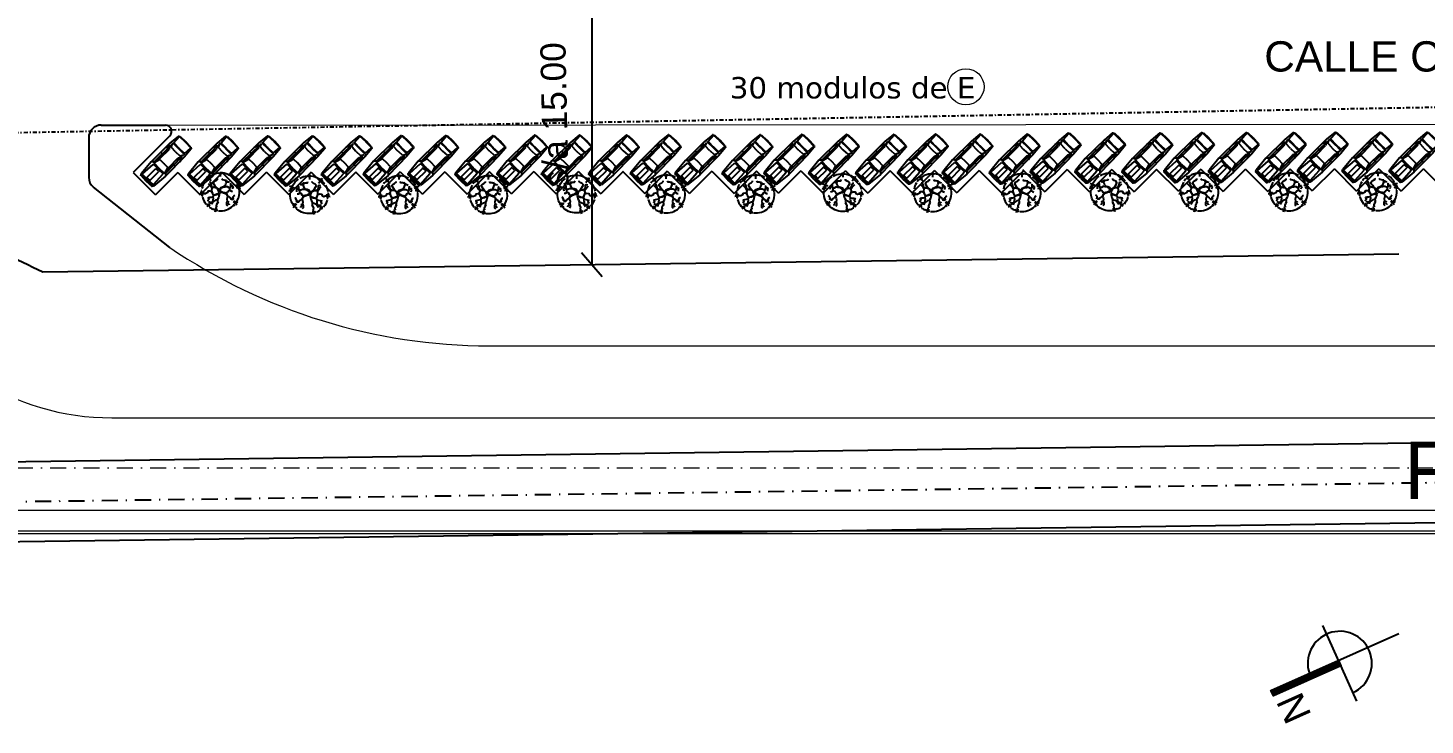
# Model space of a CAD drawing. Header units: millimetres. Extents: x -129 to 3172, y -143 to 919.
# Drawn here: x 1818.8 to 1929.4, y 497.7 to 553 of the extents above; entities that cross this region are included whole.
import ezdxf
from ezdxf.enums import TextEntityAlignment as Align

# ---------------------------------------------------------------- set-up
doc = ezdxf.new("R2010")
doc.units = ezdxf.units.MM
doc.header["$LTSCALE"] = 0.1
doc.linetypes.add('DASHDOT', pattern=[25.4, 12.7, -6.35, 0, -6.35])
for name, color, linetype in [('00 LOTES', 2, 'Continuous'), ('A-Mobiliario', 7, 'Continuous'), ('A-ROTULO', 251, 'Continuous'), ('AP_EX_IMP', 41, 'Continuous'), ('bloqueado', 7, 'Continuous'), ('INTERMEDIA', 7, 'Continuous'), ('LINEA_TENSION', 200, 'Continuous'), ('PAVIMENTO', 3, 'Continuous')]:
    doc.layers.add(name, color=color, linetype=linetype)
doc.layers.add('RUTA - EJES -', color=4, linetype='DASHDOT', lineweight=30)
doc.styles.add('ARIAL', font='arial.ttf')
doc.styles.get("Standard").update_dxf_attribs({"font": 'arial.ttf'})

# ---------------------------------------------------------------- blocks, each defined once
blk = doc.blocks.new('AUPLS501')
for p, q in [((-2.42, 0.03), (-2.4, 0.62)), ((-2.42, 0.01), (-2.4, -0.57)), ((-2.33, 0.65), (-2.37, 0.65)), ((-2.34, 0.03), (-2.33, 0.66)), ((-2.34, 0.01), (-2.33, -0.62)), ((-1.06, 0.83), (-2.28, 0.71)), ((-2.22, 0.6), (-2.25, 0.03)), ((-2.24, -0.55), (-2.25, 0.03)), ((-2.19, 0.63), (-1.1, 0.56)), ((-2.17, 0.16), (-2.17, -0.11)), ((-2.14, 0.19), (-1.2, 0.19)), ((-1.17, 0.16), (-1.17, -0.11)), ((-1.07, -0.48), (-1.07, 0.53)), ((1.04, 0.81), (-1.06, 0.83)), ((-0.9, 0.67), (-1.05, 0.83)), ((-0.96, 0.59), (-0.99, 0.04)), ((-0.96, -0.54), (-0.99, 0.01)), ((-0.92, 0.62), (-0.46, 0.49)), ((0.88, 0.65), (-0.9, 0.67)), ((-0.9, 0.65), (-0.36, 0.52)), ((-0.44, 0.46), (-0.43, 0.02)), ((-0.44, -0.42), (-0.43, 0.02)), ((-0.36, 0.52), (0.64, 0.52)), ((0.03, 0.52), (0.03, 0.82)), ((0.84, 0.76), (0.52, 0.82)), ((0.68, 0.53), (0.88, 0.63)), ((0.86, 0.03), (0.88, 0.5)), ((0.86, 0.01), (0.88, -0.45)), ((0.91, 0.62), (0.87, 0.6)), ((0.95, 0.6), (0.87, 0.6)), ((0.88, 0.65), (0.88, 0.71)), ((0.9, 0.52), (1.16, 0.64)), ((0.93, 0.62), (1.03, 0.62)), ((1.03, 0.62), (0.99, 0.6)), ((1.91, 0.73), (1.04, 0.81)), ((1.21, 0.61), (1.22, 0.03)), ((1.21, -0.56), (1.22, 0.02)), ((1.28, 0.58), (1.26, 0.03)), ((1.28, -0.54), (1.26, 0.01)), ((1.31, 0.61), (1.94, 0.66)), ((1.94, 0.7), (1.96, 0.03)), ((1.94, -0.66), (1.96, 0.01)), ((1.99, 0.62), (2.01, 0.03)), ((1.99, -0.57), (2.01, 0.01)), ((-2.33, -0.6), (-2.37, -0.6)), ((-1.06, -0.78), (-2.28, -0.66)), ((-2.21, -0.58), (-1.1, -0.51)), ((-2.14, -0.14), (-1.2, -0.14)), ((1.04, -0.77), (-1.06, -0.78)), ((-0.9, -0.62), (-1.05, -0.78)), ((-0.92, -0.57), (-0.46, -0.45)), ((-0.9, -0.6), (-0.36, -0.48)), ((0.88, -0.6), (-0.9, -0.62)), ((-0.36, -0.48), (0.64, -0.48)), ((0.03, -0.48), (0.03, -0.77)), ((0.84, -0.71), (0.52, -0.77)), ((0.68, -0.49), (0.88, -0.58)), ((0.91, -0.57), (0.87, -0.55)), ((0.95, -0.55), (0.87, -0.55)), ((0.88, -0.6), (0.88, -0.66)), ((0.9, -0.48), (1.16, -0.59)), ((0.93, -0.58), (1.03, -0.58)), ((1.03, -0.58), (0.99, -0.56)), ((1.91, -0.69), (1.04, -0.77)), ((1.28, -0.57), (1.94, -0.61))]:
    blk.add_line(p, q)
for centre, radius, start, end in [((-2.12, 0.02), 0.3, 178.1825, 181.8175), ((-2.37, 0.62), 0.03, 90, 180), ((-2.04, 0.02), 0.3, 178.2216, 181.7784), ((-2.28, 0.66), 0.05, 95.4727, 180), ((-2.19, 0.6), 0.03, 90, 180), ((-2.14, 0.16), 0.03, 90, 180), ((-1.2, 0.16), 0.03, 0, 90), ((-1.1, 0.53), 0.03, 0, 86.3747), ((-1.06, 0.8), 0.03, 89.6203, 95.4727), ((-0.69, 0.02), 0.3, 177.2761, 182.7239), ((-0.93, 0.59), 0.03, 78.6827, 180), ((-0.9, 0.66), 0.01, 90, 258.9881), ((-0.47, 0.46), 0.03, 0, 78.6827), ((-0.73, 0.02), 0.3, 359.5958, 0.4042), ((-0.36, 0.53), 0.01, 256.9832, 270), ((-0.36, 0.55), 0.03, 258.9881, 270), ((0.64, 0.62), 0.1, 270, 295.0315), ((0.83, 0.71), 0.05, 0, 79.9012), ((1.16, 0.02), 0.3, 177.6755, 182.3245), ((0.88, 0.64), 0.01, 295.0315, 90), ((0.91, 0.5), 0.03, 112.8473, 180), ((0.93, 0.59), 0.03, 90, 117.7651), ((0.95, 0.8), 0.204, 269.9335, 280.5642), ((1.04, 0.78), 0.03, 84.7226, 89.6203), ((1.18, 0.61), 0.03, 0, 112.8473), ((0.92, 0.02), 0.3, 359.1475, 0.8525), ((1.56, 0.02), 0.3, 178.3902, 181.6098), ((1.31, 0.58), 0.03, 93.6171, 180), ((1.91, 0.7), 0.03, 0, 84.7226), ((1.94, 0.6), 0.0501, 23.6099, 92.4957), ((1.66, 0.02), 0.3, 358.2407, 1.7593), ((1.71, 0.02), 0.3, 358.2407, 1.7593), ((-2.37, -0.57), 0.03, 180, 270), ((-2.28, -0.62), 0.05, 180, 264.5273), ((-2.21, -0.55), 0.03, 180, 270), ((-2.14, -0.11), 0.03, 180, 270), ((-1.2, -0.11), 0.03, 270, 0), ((-1.1, -0.48), 0.03, 273.6253, 0), ((-1.06, -0.75), 0.03, 264.5273, 270.3797), ((-0.93, -0.54), 0.03, 180, 281.3173), ((-0.9, -0.61), 0.01, 101.0119, 270), ((-0.47, -0.42), 0.03, 281.3173, 0), ((-0.36, -0.51), 0.03, 90, 101.0119), ((-0.36, -0.49), 0.01, 90, 103.0168), ((0.64, -0.58), 0.1, 64.9685, 90), ((0.83, -0.66), 0.05, 280.0988, 0), ((0.91, -0.45), 0.03, 180, 247.1527), ((0.88, -0.59), 0.01, 270, 64.9685), ((0.93, -0.55), 0.03, 242.2349, 270), ((0.95, -0.76), 0.204, 79.4358, 90.0665), ((1.04, -0.74), 0.03, 270.3797, 275.2774), ((1.18, -0.56), 0.03, 247.1527, 0), ((1.28, -0.54), 0.03, 180, 266.3829), ((1.91, -0.66), 0.03, 275.2774, 0), ((1.94, -0.55), 0.0501, 267.5043, 336.3901)]:
    blk.add_arc(centre, radius, start, end)
blk = doc.blocks.new('Arpln016')
at = {"color": 0}
for p, q in [((0.112, 0.626), (0.111, 0.573)), ((0.146, 0.629), (0.128, 0.528)), ((0.18, 0.641), (0.137, 0.472)), ((0.225, 0.594), (0.192, 0.533)), ((0.442, 0.473), (0.324, 0.353)), ((0.378, 0.489), (0.346, 0.465)), ((0.398, 0.47), (0.35, 0.419)), ((-0.521, 0.277), (-0.562, 0.304)), ((-0.491, 0.282), (-0.561, 0.345)), ((-0.412, 0.303), (-0.533, 0.418)), ((-0.423, 0.28), (-0.533, 0.356)), ((-0.423, 0.384), (-0.464, 0.443)), ((-0.412, 0.414), (-0.441, 0.45)), ((0.453, 0.437), (0.389, 0.381)), ((0.451, 0.408), (0.427, 0.386)), ((0.686, 0.056), (0.488, 0.037)), ((0.672, 0.036), (0.525, 0.022)), ((0.665, -0.008), (0.554, 0.006)), ((0.64, 0.091), (0.571, 0.084)), ((0.617, 0.124), (0.589, 0.118)), ((-0.579, -0.116), (-0.67, -0.139)), ((-0.554, -0.187), (-0.65, -0.183)), ((-0.491, -0.227), (-0.641, -0.288)), ((-0.59, -0.096), (-0.624, -0.1)), ((-0.528, -0.146), (-0.621, -0.166)), ((-0.532, -0.206), (-0.612, -0.239)), ((-0.532, -0.278), (-0.578, -0.292)), ((0.436, -0.544), (0.31, -0.385)), ((0.435, -0.488), (0.392, -0.435)), ((0.457, -0.459), (0.431, -0.433)), ((0.647, -0.04), (0.601, -0.034)), ((0.625, -0.069), (0.612, -0.067)), ((-0.033, -0.639), (-0.034, -0.608)), ((-0.022, -0.666), (-0.02, -0.594)), ((0.006, -0.676), (0.008, -0.515)), ((0.024, -0.645), (0.024, -0.61)), ((0.051, -0.646), (0.047, -0.597)), ((0.366, -0.54), (0.342, -0.493)), ((0.391, -0.539), (0.35, -0.464))]:
    blk.add_line(p, q, dxfattribs=at)
for points in [[(0.083, 0.319), (0.116, 0.372), (0.139, 0.426), (0.128, 0.476), (0.128, 0.491)], [(-0.396, 0.212), (-0.419, 0.156), (-0.45, 0.105), (-0.471, 0.097)], [(0.01, 0.008), (-0.042, 0.002), (-0.096, 0.023), (-0.16, 0.044), (-0.21, 0.088), (-0.26, 0.144), (-0.311, 0.18), (-0.353, 0.233), (-0.407, 0.206), (-0.442, 0.192)], [(-0.351, 0.23), (-0.4, 0.242), (-0.411, 0.251)], [(-0.177, 0.035), (-0.227, -0.001), (-0.26, -0.051), (-0.309, -0.066), (-0.361, -0.033), (-0.394, -0.028)], [(-0.243, 0.352), (-0.287, 0.405), (-0.287, 0.414)], [(-0.233, 0.124), (-0.216, 0.18), (-0.206, 0.23), (-0.216, 0.292), (-0.266, 0.319), (-0.268, 0.325)], [(-0.004, -0.017), (-0.027, -0.025), (-0.077, -0.001), (-0.129, 0.014), (-0.181, 0.041), (-0.222, 0.094), (-0.235, 0.126)], [(-0.216, 0.292), (-0.196, 0.352), (-0.196, 0.419), (-0.227, 0.452)], [(0.031, 0.038), (0.043, 0.088), (0.055, 0.139), (0.072, 0.189), (0.101, 0.242), (0.095, 0.292), (0.103, 0.342), (0.107, 0.352)], [(0.033, 0.038), (0.082, 0.07), (0.132, 0.088), (0.182, 0.097), (0.232, 0.115), (0.238, 0.126)], [(0.033, 0.041), (0.033, 0.044)], [(0.037, 0.023), (0.066, 0.044), (0.118, 0.065), (0.174, 0.088), (0.226, 0.105), (0.257, 0.156), (0.248, 0.206), (0.255, 0.257), (0.261, 0.307), (0.311, 0.334), (0.338, 0.363)], [(0.037, 0.023), (0.057, -0.028), (0.078, -0.081), (0.116, -0.131), (0.17, -0.149), (0.221, -0.151), (0.273, -0.164), (0.303, -0.22), (0.305, -0.273), (0.33, -0.326), (0.373, -0.318)], [(0.103, 0.248), (0.164, 0.265), (0.232, 0.301), (0.274, 0.355), (0.288, 0.405)], [(0.228, 0.1), (0.259, 0.046), (0.286, -0.015), (0.35, -0.039), (0.41, -0.033), (0.438, 0.023), (0.487, 0.044), (0.504, 0.046)], [(0.259, 0.159), (0.311, 0.171), (0.363, 0.174), (0.412, 0.185), (0.381, 0.236), (0.417, 0.286), (0.419, 0.289)], [(0.313, 0.337), (0.367, 0.328), (0.394, 0.316)], [(-0.4, -0.108), (-0.407, -0.158), (-0.426, -0.188)], [(-0.376, -0.208), (-0.423, -0.19)], [(0.025, -0.007), (0.023, -0.057), (0.029, -0.108), (-0.007, -0.158), (-0.067, -0.178), (-0.118, -0.19), (-0.168, -0.188), (-0.22, -0.185), (-0.276, -0.161), (-0.326, -0.167), (-0.374, -0.208), (-0.388, -0.252)], [(-0.307, -0.066), (-0.309, -0.119), (-0.326, -0.175), (-0.334, -0.226), (-0.337, -0.279), (-0.347, -0.297)], [(-0.106, -0.188), (-0.158, -0.232), (-0.177, -0.282), (-0.202, -0.338), (-0.259, -0.344), (-0.295, -0.329)], [(-0.243, -0.342), (-0.189, -0.35), (-0.21, -0.398)], [(-0.004, -0.018), (0.008, -0.069), (-0.004, -0.122), (-0.056, -0.151), (-0.106, -0.175), (-0.156, -0.178), (-0.206, -0.188), (-0.218, -0.185)], [(-0.2, -0.335), (-0.171, -0.385), (-0.12, -0.401), (-0.059, -0.403), (-0.038, -0.442)], [(-0.173, -0.388), (-0.17, -0.424)], [(0.029, -0.007), (0.044, -0.06), (0.08, -0.11), (0.132, -0.151), (0.185, -0.155), (0.236, -0.161), (0.255, -0.164)], [(0.135, -0.155), (0.174, -0.205), (0.209, -0.255), (0.238, -0.312), (0.196, -0.362), (0.147, -0.385), (0.097, -0.424), (0.099, -0.448)], [(0.28, -0.015), (0.29, -0.075), (0.274, -0.128), (0.313, -0.188), (0.354, -0.238), (0.396, -0.282)]]:
    blk.add_lwpolyline(points, dxfattribs=at)
for centre, radius, start, end in [((0, -0.011), 0.622, 83.5054, 132.0912), ((0, -0.011), 0.622, 55.3181, 66.4192), ((0, -0.011), 0.622, 152.402, 184.6709), ((0, -0.011), 0.622, 16.5005, 40.702), ((0, -0.011), 0.622, 208.935, 235.868), ((0.002, -0.044), 0.0755, 269.4366, 270.2669), ((0, -0.011), 0.622, 317.9939, 324.9207), ((-0.002, -0.012), 0.622, 329.2549, 349.861), ((-0.002, -0.012), 0.622, 240.5954, 264.9599), ((0, -0.011), 0.622, 275.1155, 302.961)]:
    blk.add_arc(centre, radius, start, end, dxfattribs=at)
blk = doc.blocks.new('*X124')
at = {"color": 0}
for p, q in [((26.067, -25.84), (26.167, -25.84)), ((26.067, -25.86), (26.167, -25.86)), ((26.067, -25.88), (26.167, -25.88)), ((26.067, -25.9), (26.167, -25.9)), ((26.067, -25.92), (26.167, -25.92)), ((26.067, -25.94), (26.167, -25.94)), ((26.067, -25.96), (26.167, -25.96)), ((26.067, -25.98), (26.167, -25.98)), ((26.067, -26), (26.167, -26)), ((26.067, -26.02), (26.167, -26.02)), ((26.067, -26.04), (26.167, -26.04)), ((26.067, -26.06), (26.167, -26.06)), ((26.067, -26.08), (26.167, -26.08)), ((26.067, -26.1), (26.167, -26.1)), ((26.067, -26.12), (26.167, -26.12)), ((26.067, -26.14), (26.167, -26.14)), ((26.067, -26.16), (26.167, -26.16)), ((26.067, -26.18), (26.167, -26.18)), ((26.067, -26.2), (26.167, -26.2)), ((26.067, -26.22), (26.167, -26.22)), ((26.067, -26.24), (26.167, -26.24)), ((26.067, -26.26), (26.167, -26.26)), ((26.067, -26.28), (26.167, -26.28)), ((26.067, -26.3), (26.167, -26.3)), ((26.067, -26.32), (26.167, -26.32)), ((26.067, -26.34), (26.167, -26.34)), ((26.067, -26.36), (26.167, -26.36)), ((26.067, -26.38), (26.167, -26.38)), ((26.067, -26.4), (26.167, -26.4)), ((26.067, -26.42), (26.167, -26.42)), ((26.067, -26.44), (26.167, -26.44)), ((26.067, -26.46), (26.167, -26.46)), ((26.067, -26.48), (26.167, -26.48)), ((26.067, -26.5), (26.167, -26.5)), ((26.067, -26.52), (26.167, -26.52)), ((26.067, -26.54), (26.167, -26.54)), ((26.067, -26.56), (26.167, -26.56)), ((26.067, -26.58), (26.167, -26.58)), ((26.067, -26.6), (26.167, -26.6)), ((26.067, -26.62), (26.167, -26.62)), ((26.067, -26.64), (26.167, -26.64)), ((26.067, -26.66), (26.167, -26.66)), ((26.067, -26.68), (26.167, -26.68)), ((26.067, -26.7), (26.167, -26.7)), ((26.067, -26.72), (26.167, -26.72)), ((26.067, -26.74), (26.167, -26.74)), ((26.067, -26.76), (26.167, -26.76)), ((26.067, -26.78), (26.167, -26.78)), ((26.067, -26.8), (26.167, -26.8)), ((26.067, -26.82), (26.167, -26.82)), ((26.067, -26.84), (26.167, -26.84)), ((26.067, -26.86), (26.167, -26.86)), ((26.067, -26.88), (26.167, -26.88)), ((26.067, -26.9), (26.167, -26.9)), ((26.067, -26.92), (26.167, -26.92)), ((26.067, -26.94), (26.167, -26.94)), ((26.067, -26.96), (26.167, -26.96)), ((26.067, -26.98), (26.167, -26.98)), ((26.067, -27), (26.167, -27)), ((26.067, -27.02), (26.167, -27.02)), ((26.067, -27.04), (26.167, -27.04)), ((26.067, -27.06), (26.167, -27.06)), ((26.067, -27.08), (26.167, -27.08))]:
    blk.add_line(p, q, dxfattribs=at)
blk = doc.blocks.new('NORTE')
at = {"layer": 'A-ROTULO', "color": 2, "ltscale": 0.2}
for p, q in [((-10.33, 16.93, 0), (-8.39, 6.01, 0)), ((-12.8, 10.54, 0), (-6.32, 11.69, 0))]:
    blk.add_line(p, q, dxfattribs=at)
at = {"layer": 'A-ROTULO', "ltscale": 0.2, "elevation": 0}
blk.add_lwpolyline([(-9.76, 11.08), (-10.78, 16.85), (-10.33, 16.93), (-9.31, 11.16)], close=True, dxfattribs=at)
at = {"layer": 'A-ROTULO', "color": 2, "ltscale": 0.2, "elevation": 0}
blk.add_lwpolyline([(-9.76, 11.08), (-10.78, 16.85), (-10.33, 16.93), (-9.31, 11.16)], close=True, dxfattribs=at)
at = {"layer": 'A-ROTULO', "color": 2, "ltscale": 0.2}
blk.add_arc((-9.56, 11.12, 0), 2.54, 190.0461, 94.1718, dxfattribs=at)
blk.add_arc((-9.56, 11.12, 0), 2.54, 190.0461, 94.1718, dxfattribs=at)
at = {"layer": 'A-ROTULO', "xscale": 4.624305356139935, "yscale": 4.624305356139935, "zscale": 4.624305356139935, "rotation": 10.04609493127384}
blk.add_blockref('*X124', (-150.31, 113.42, 0), dxfattribs=at)
at = {"layer": 'A-ROTULO', "insert": (-10.86, 14.64, 0), "char_height": 2.1704, "width": 2.9786, "attachment_point": 1, "rotation": 190.1287}
blk.add_mtext('{\\fArial|b0|i0|c0|p34;N}', dxfattribs=at)

msp = doc.modelspace()

# ---------------------------------------------------------------- linework, layer by layer
at = {"ltscale": 0.1}
for p, q in [((1824.563, 545.302, 0), (1829.635, 545.302, 0)), ((1824.563, 545.302, 0), (1829.635, 545.302, 0)), ((1823.563, 544.302), (1823.563, 541.155, 0)), ((1823.563, 544.302), (1823.563, 541.155, 0)), ((1827.076, 541.536, 0), (1828.844, 539.769, 0)), ((1827.076, 541.536, 0), (1828.844, 539.769, 0)), ((1830.611, 541.536, 0), (1828.844, 539.769, 0)), ((1830.611, 541.536, 0), (1828.844, 539.769, 0)), ((1830.611, 541.536, 0), (1832.379, 539.769, 0)), ((1830.611, 541.536, 0), (1832.379, 539.769, 0)), ((1834.147, 541.536, 0), (1832.379, 539.769, 0)), ((1834.147, 541.536, 0), (1832.379, 539.769, 0)), ((1834.119, 541.564, 0), (1835.887, 539.797, 0)), ((1834.119, 541.564, 0), (1835.887, 539.797, 0)), ((1837.654, 541.564, 0), (1835.887, 539.797, 0)), ((1837.654, 541.564, 0), (1835.887, 539.797, 0)), ((1837.654, 541.564, 0), (1839.421, 539.796, 0)), ((1837.654, 541.564, 0), (1839.421, 539.796, 0)), ((1841.189, 541.564, 0), (1839.421, 539.796, 0)), ((1841.189, 541.564, 0), (1839.421, 539.796, 0)), ((1841.189, 541.564, 0), (1842.957, 539.796, 0)), ((1841.189, 541.564, 0), (1842.957, 539.796, 0)), ((1844.725, 541.564, 0), (1842.957, 539.796, 0)), ((1844.725, 541.564, 0), (1842.957, 539.796, 0)), ((1844.697, 541.592, 0), (1846.465, 539.824, 0)), ((1844.697, 541.592, 0), (1846.465, 539.824, 0)), ((1848.232, 541.591, 0), (1846.465, 539.824, 0)), ((1848.232, 541.591, 0), (1846.465, 539.824, 0)), ((1848.232, 541.591, 0), (1849.999, 539.823, 0)), ((1848.232, 541.591, 0), (1849.999, 539.823, 0)), ((1851.767, 541.591, 0), (1849.999, 539.823, 0)), ((1851.767, 541.591, 0), (1849.999, 539.823, 0)), ((1851.767, 541.591, 0), (1853.535, 539.823, 0)), ((1851.767, 541.591, 0), (1853.535, 539.823, 0)), ((1855.303, 541.591, 0), (1853.535, 539.823, 0)), ((1855.303, 541.591, 0), (1853.535, 539.823, 0)), ((1855.275, 541.619, 0), (1857.043, 539.851, 0)), ((1855.275, 541.619, 0), (1857.043, 539.851, 0)), ((1858.81, 541.618, 0), (1857.043, 539.851, 0)), ((1858.81, 541.618, 0), (1857.043, 539.851, 0)), ((1858.81, 541.618, 0), (1860.577, 539.851, 0)), ((1858.81, 541.618, 0), (1860.577, 539.851, 0)), ((1862.345, 541.618, 0), (1860.577, 539.851, 0)), ((1862.345, 541.618, 0), (1860.577, 539.851, 0)), ((1862.345, 541.618, 0), (1864.113, 539.851, 0)), ((1862.345, 541.618, 0), (1864.113, 539.851, 0)), ((1865.881, 541.618, 0), (1864.113, 539.851, 0)), ((1865.881, 541.618, 0), (1864.113, 539.851, 0)), ((1865.853, 541.646, 0), (1867.62, 539.879, 0)), ((1865.853, 541.646, 0), (1867.62, 539.879, 0)), ((1869.388, 541.646, 0), (1867.62, 539.879, 0)), ((1869.388, 541.646, 0), (1867.62, 539.879, 0)), ((1869.388, 541.646, 0), (1871.155, 539.878, 0)), ((1869.388, 541.646, 0), (1871.155, 539.878, 0)), ((1872.923, 541.646, 0), (1871.155, 539.878, 0)), ((1872.923, 541.646, 0), (1871.155, 539.878, 0)), ((1872.923, 541.646, 0), (1874.691, 539.878, 0)), ((1872.923, 541.646, 0), (1874.691, 539.878, 0)), ((1876.459, 541.646, 0), (1874.691, 539.878, 0)), ((1876.459, 541.646, 0), (1874.691, 539.878, 0)), ((1876.431, 541.674, 0), (1878.198, 539.906, 0)), ((1876.431, 541.674, 0), (1878.198, 539.906, 0)), ((1879.966, 541.673, 0), (1878.198, 539.906, 0)), ((1879.966, 541.673, 0), (1878.198, 539.906, 0)), ((1879.966, 541.673, 0), (1881.733, 539.905, 0)), ((1879.966, 541.673, 0), (1881.733, 539.905, 0)), ((1883.501, 541.673, 0), (1881.733, 539.905, 0)), ((1883.501, 541.673, 0), (1881.733, 539.905, 0)), ((1883.501, 541.673, 0), (1885.269, 539.905, 0)), ((1883.501, 541.673, 0), (1885.269, 539.905, 0)), ((1887.037, 541.673, 0), (1885.269, 539.905, 0)), ((1887.037, 541.673, 0), (1885.269, 539.905, 0)), ((1887.009, 541.701, 0), (1888.776, 539.933, 0)), ((1887.009, 541.701, 0), (1888.776, 539.933, 0)), ((1890.543, 541.7, 0), (1888.776, 539.933, 0)), ((1890.543, 541.7, 0), (1888.776, 539.933, 0)), ((1890.543, 541.7, 0), (1892.311, 539.933, 0)), ((1890.543, 541.7, 0), (1892.311, 539.933, 0)), ((1894.079, 541.7, 0), (1892.311, 539.933, 0)), ((1894.079, 541.7, 0), (1892.311, 539.933, 0)), ((1894.079, 541.7, 0), (1895.847, 539.933, 0)), ((1894.079, 541.7, 0), (1895.847, 539.933, 0)), ((1897.615, 541.7, 0), (1895.847, 539.933, 0)), ((1897.615, 541.7, 0), (1895.847, 539.933, 0)), ((1897.526, 541.789, 0), (1899.294, 540.021, 0)), ((1897.526, 541.789, 0), (1899.294, 540.021, 0)), ((1901.061, 541.788, 0), (1899.294, 540.021, 0)), ((1901.061, 541.788, 0), (1899.294, 540.021, 0)), ((1901.061, 541.788, 0), (1902.829, 540.021, 0)), ((1901.061, 541.788, 0), (1902.829, 540.021, 0)), ((1904.596, 541.788, 0), (1902.829, 540.021, 0)), ((1904.596, 541.788, 0), (1902.829, 540.021, 0)), ((1904.596, 541.788, 0), (1906.364, 540.021, 0)), ((1904.596, 541.788, 0), (1906.364, 540.021, 0)), ((1908.132, 541.788, 0), (1906.364, 540.021, 0)), ((1908.132, 541.788, 0), (1906.364, 540.021, 0)), ((1908.104, 541.816, 0), (1909.872, 540.049, 0)), ((1908.104, 541.816, 0), (1909.872, 540.049, 0)), ((1911.639, 541.816, 0), (1909.872, 540.049, 0)), ((1911.639, 541.816, 0), (1909.872, 540.049, 0)), ((1911.639, 541.816, 0), (1913.407, 540.048, 0)), ((1911.639, 541.816, 0), (1913.407, 540.048, 0)), ((1915.174, 541.816, 0), (1913.407, 540.048, 0)), ((1915.174, 541.816, 0), (1913.407, 540.048, 0)), ((1915.174, 541.816, 0), (1916.942, 540.048, 0)), ((1915.174, 541.816, 0), (1916.942, 540.048, 0)), ((1918.71, 541.816, 0), (1916.942, 540.048, 0)), ((1918.71, 541.816, 0), (1916.942, 540.048, 0)), ((1918.682, 541.844, 0), (1920.45, 540.076, 0)), ((1918.682, 541.844, 0), (1920.45, 540.076, 0)), ((1922.217, 541.843, 0), (1920.45, 540.076, 0)), ((1922.217, 541.843, 0), (1920.45, 540.076, 0)), ((1922.217, 541.843, 0), (1923.984, 540.075, 0)), ((1922.217, 541.843, 0), (1923.984, 540.075, 0)), ((1925.752, 541.843, 0), (1923.984, 540.075, 0)), ((1925.752, 541.843, 0), (1923.984, 540.075, 0)), ((1925.752, 541.843, 0), (1927.52, 540.075, 0)), ((1925.752, 541.843, 0), (1927.52, 540.075, 0)), ((1929.288, 541.843, 0), (1927.52, 540.075, 0)), ((1929.288, 541.843, 0), (1927.52, 540.075, 0)), ((1929.288, 541.843, 0), (1931.056, 540.075, 0)), ((1929.288, 541.843, 0), (1931.056, 540.075, 0)), ((1829.986, 535.601, 0), (1823.943, 540.37, 0)), ((1829.986, 535.601, 0), (1823.943, 540.37, 0))]:
    msp.add_line(p, q, dxfattribs=at)
at = {"ltscale": 0.14}
msp.add_line((1829.988, 544.449, 0), (1827.076, 541.536, 0), dxfattribs=at)
msp.add_line((1829.988, 544.449, 0), (1827.076, 541.536, 0), dxfattribs=at)
at = {"color": 252, "lineweight": 0, "ltscale": 0.05}
msp.add_line((1829.635, 545.302, 0), (1936.772, 545.379, 0), dxfattribs=at)
msp.add_line((1829.635, 545.302, 0), (1936.772, 545.379, 0), dxfattribs=at)
at = {"lineweight": 13, "ltscale": 0.5}
msp.add_line((1855.269, 527.793), (2108.155, 527.793), dxfattribs=at)
msp.add_line((1855.269, 527.793), (2108.155, 527.793), dxfattribs=at)
at = {"lineweight": 13}
for p, q in [((2084.97, 513.093), (1750.829, 513.093)), ((2084.97, 513.093), (1750.829, 513.093)), ((2084.97, 512.893), (1750.829, 512.893)), ((2084.97, 512.893), (1750.829, 512.893))]:
    msp.add_line(p, q, dxfattribs=at)
msp.add_lwpolyline([(1500.303, 709.363), (1586.173, 689.472, -0.1634189), (1642.995, 657.55), (1665.508, 632.644), (1703.389, 598.357), (1737.719, 574.711), (1814.565, 525.273, 0.1438996), (1825.386, 522.093), (2143.866, 522.093)], format="xyb", dxfattribs=at)
msp.add_lwpolyline([(1500.303, 709.363), (1586.173, 689.472, -0.1634189), (1642.995, 657.55), (1665.508, 632.644), (1703.389, 598.357), (1737.719, 574.711), (1814.565, 525.273, 0.1438996), (1825.386, 522.093), (2143.866, 522.093)], format="xyb", dxfattribs=at)
at = {"color": 0, "linetype": 'Continuous'}
msp.add_lwpolyline([(1863.401, 558.205), (1863.405, 534.244)], dxfattribs=at)
at = {"color": 0}
msp.add_lwpolyline([(1862.585, 535.2), (1864.226, 533.289)], dxfattribs=at)
at = {"linetype": 'DASHDOT', "lineweight": 13}
msp.add_lwpolyline([(2143.866, 518.093), (1750.57, 518.093), (1668.282, 509.535), (1666.203, 509.093)], dxfattribs=at)
msp.add_lwpolyline([(2143.866, 518.093), (1750.57, 518.093), (1668.282, 509.535), (1666.203, 509.093)], dxfattribs=at)
at = {"lineweight": 13}
msp.add_lwpolyline([(2143.866, 514.743), (1750.743, 514.743), (1696.416, 509.093)], dxfattribs=at)
msp.add_lwpolyline([(2143.866, 514.743), (1750.743, 514.743), (1696.416, 509.093)], dxfattribs=at)
at = {"lineweight": 13, "ltscale": 7}
msp.add_circle((1893.043, 548.341), 1.431, dxfattribs=at)
msp.add_circle((1893.043, 548.341), 1.431, dxfattribs=at)
at = {"ltscale": 0.1}
for centre, radius, start, end in [((1824.563, 544.302, 0.012), 1, 90, 180), ((1824.563, 544.302, 0.012), 1, 90, 180), ((1829.635, 544.802, 0), 0.5, 315, 90), ((1829.635, 544.802, 0), 0.5, 315, 90)]:
    msp.add_arc(centre, radius, start, end, dxfattribs=at)
at = {"ltscale": 0.1, "extrusion": (-1.72422e-08, -1.69815e-08, 1)}
msp.add_arc((1824.563, 541.155, 0), 1, 180, 231.71898, dxfattribs=at)
msp.add_arc((1824.563, 541.155, 0), 1, 180, 231.71898, dxfattribs=at)
at = {"lineweight": 13, "ltscale": 0.5}
msp.add_arc((1855.37, 572.961, 0), 45.168, 235.80482, 269.87133, dxfattribs=at)
msp.add_arc((1855.37, 572.961, 0), 45.168, 235.80482, 269.87133, dxfattribs=at)
at = {"layer": 'LINEA_TENSION', "linetype": 'DASHDOT', "ltscale": 0.25}
msp.add_lwpolyline([(1805.185, 544.486), (2015.434, 548.252)], dxfattribs=at)
at = {"layer": 'PAVIMENTO', "color": 0}
for points in [[(1819.941, 533.661), (1927.326, 535.103)], [(1816.628, 518.615), (2238.242, 524.277)], [(1806.263, 512.118), (2238.327, 517.92)]]:
    msp.add_lwpolyline(points, dxfattribs=at)
msp.add_arc((2077.008, 1066.102), 591.251, 242.851875, 244.228373, dxfattribs=at)
at = {"layer": 'RUTA - EJES -', "color": 0, "lineweight": -3}
msp.add_lwpolyline([(1816.671, 515.436), (1995.171, 517.833)], dxfattribs=at)

# ---------------------------------------------------------------- block references
at = {"layer": 'A-Mobiliario', "color": 7, "ltscale": 0.05, "xscale": -1}
for p, rotation in [((1829.81, 542.586, 0), 225.0000000000004), ((1829.81, 542.586, 0), 224.9999999999958), ((1833.54, 542.586, 0), 225.0000000000004), ((1833.54, 542.586, 0), 224.9999999999958), ((1836.854, 542.614, 0), 225.0000000000004), ((1836.854, 542.614, 0), 224.9999999999958), ((1840.388, 542.614, 0), 225.0000000000004), ((1840.388, 542.614, 0), 224.9999999999958), ((1844.118, 542.614, 0), 225.0000000000004), ((1844.118, 542.614, 0), 224.9999999999958), ((1847.432, 542.641, 0), 225.0000000000004), ((1847.432, 542.641, 0), 224.9999999999958), ((1850.966, 542.641, 0), 225.0000000000004), ((1850.966, 542.641, 0), 224.9999999999958), ((1854.696, 542.641, 0), 225.0000000000004), ((1854.696, 542.641, 0), 224.9999999999958), ((1858.009, 542.668, 0), 225.0000000000004), ((1858.009, 542.668, 0), 224.9999999999958), ((1861.544, 542.668, 0), 225.0000000000004), ((1861.544, 542.668, 0), 224.9999999999958), ((1865.274, 542.668, 0), 225.0000000000004), ((1865.274, 542.668, 0), 224.9999999999958), ((1868.587, 542.696, 0), 225.0000000000004), ((1868.587, 542.696, 0), 224.9999999999958), ((1872.122, 542.696, 0), 225.0000000000004), ((1872.122, 542.696, 0), 224.9999999999958), ((1875.852, 542.696, 0), 225.0000000000004), ((1875.852, 542.696, 0), 224.9999999999958), ((1879.165, 542.723, 0), 225.0000000000004), ((1879.165, 542.723, 0), 224.9999999999958), ((1882.7, 542.723, 0), 225.0000000000004), ((1882.7, 542.723, 0), 224.9999999999958), ((1886.43, 542.723, 0), 225.0000000000004), ((1886.43, 542.723, 0), 224.9999999999958), ((1889.743, 542.75, 0), 225.0000000000004), ((1889.743, 542.75, 0), 224.9999999999958), ((1893.278, 542.75, 0), 225.0000000000004), ((1893.278, 542.75, 0), 224.9999999999958), ((1897.008, 542.75, 0), 225.0000000000004), ((1897.008, 542.75, 0), 224.9999999999958), ((1900.261, 542.838, 0), 225.0000000000004), ((1900.261, 542.838, 0), 224.9999999999958), ((1903.795, 542.838, 0), 225.0000000000004), ((1903.795, 542.838, 0), 224.9999999999958), ((1910.839, 542.866, 0), 225.0000000000004), ((1910.839, 542.866, 0), 224.9999999999958), ((1914.373, 542.866, 0), 225.0000000000004), ((1914.373, 542.866, 0), 224.9999999999958), ((1918.103, 542.866, 0), 225.0000000000004), ((1918.103, 542.866, 0), 224.9999999999958), ((1921.417, 542.893, 0), 225.0000000000004), ((1921.417, 542.893, 0), 224.9999999999958), ((1924.951, 542.893, 0), 225.0000000000004), ((1924.951, 542.893, 0), 224.9999999999958), ((1928.681, 542.893, 0), 225.0000000000004), ((1928.681, 542.893, 0), 224.9999999999958)]:
    msp.add_blockref('AUPLS501', p, dxfattribs=dict(at, rotation=rotation))
at = {"layer": 'AP_EX_IMP', "rotation": 104.0419695477327}
msp.add_blockref('NORTE', (1931.118, 514.599), dxfattribs=at)
at = {"layer": 'bloqueado', "color": 253, "lineweight": 0, "ltscale": 0.05, "true_color": 0xababab, "xscale": -1}
for rotation in [225.0000000000004, 224.9999999999958]:
    msp.add_blockref('AUPLS501', (1907.525, 542.838, 0), dxfattribs=dict(at, rotation=rotation))
at = {"layer": 'INTERMEDIA', "color": 0, "linetype": 'ByBlock', "yscale": 2.409727144055068, "rotation": 180}
for p, xscale, zscale in [((1834.006, 539.977, 0), 2.409727144055068, 2.409727144055068), ((1834.006, 539.977, 0), 2.409727144055068, 2.409727144055068), ((1841.023, 539.753, 0), -2.409727144055068, 2.409727144127828), ((1841.023, 539.753, 0), -2.409727144055068, 2.409727144127828), ((1848.147, 539.753, 0), 2.409727144055068, 2.409727144055068), ((1848.147, 539.753, 0), 2.409727144055068, 2.409727144055068), ((1855.224, 539.753, 0), 2.409727144055068, 2.409727144055068), ((1855.224, 539.753, 0), 2.409727144055068, 2.409727144055068), ((1862.179, 539.807, 0), -2.409727144055068, 2.409727144127828), ((1862.179, 539.807, 0), -2.409727144055068, 2.409727144127828), ((1869.303, 539.807, 0), 2.409727144055068, 2.409727144055068), ((1869.303, 539.807, 0), 2.409727144055068, 2.409727144055068), ((1876.38, 539.807, 0), 2.409727144055068, 2.409727144055068), ((1876.38, 539.807, 0), 2.409727144055068, 2.409727144055068), ((1883.274, 539.923, 0), -2.409727144055068, 2.409727144127828), ((1883.274, 539.923, 0), -2.409727144055068, 2.409727144127828), ((1890.398, 539.923, 0), 2.409727144055068, 2.409727144055068), ((1890.398, 539.923, 0), 2.409727144055068, 2.409727144055068), ((1897.475, 539.923, 0), 2.409727144055068, 2.409727144055068), ((1897.475, 539.923, 0), 2.409727144055068, 2.409727144055068), ((1904.43, 539.977, 0), -2.409727144055068, 2.409727144127828), ((1904.43, 539.977, 0), -2.409727144055068, 2.409727144127828), ((1911.554, 539.977, 0), 2.409727144055068, 2.409727144055068), ((1911.554, 539.977, 0), 2.409727144055068, 2.409727144055068), ((1918.631, 539.977, 0), 2.409727144055068, 2.409727144055068), ((1918.631, 539.977, 0), 2.409727144055068, 2.409727144055068), ((1925.674, 540.005, 0), 2.409727144055068, 2.409727144055068), ((1925.674, 540.005, 0), 2.409727144055068, 2.409727144055068)]:
    msp.add_blockref('Arpln016', p, dxfattribs=dict(at, xscale=xscale, zscale=zscale))

# ---------------------------------------------------------------- texts
at = {"color": 0}
msp.add_text('s/a 15.00', height=2, rotation=91.23416, dxfattribs=at).set_placement((1860.442, 546.121), align=Align.MIDDLE_CENTER)
at = {"lineweight": 13}
msp.add_text('CALLE COLECTORA ', height=2.4, dxfattribs=at).set_placement((1916.671, 549.547))
msp.add_text('CALLE COLECTORA ', height=2.4, dxfattribs=at).set_placement((1916.671, 549.547))
at = {"lineweight": 13, "ltscale": 7, "insert": (1874.335, 547.383), "char_height": 1.69416, "width": 44.15013, "attachment_point": 7}
msp.add_mtext('\\pt16.94157;{\\fVerdana|b0|i0|c0|p34;30 modulos de E}', dxfattribs=at)
msp.add_mtext('\\pt16.94157;{\\fVerdana|b0|i0|c0|p34;30 modulos de E}', dxfattribs=at)
at = {"layer": '00 LOTES', "color": 1, "style": 'ARIAL'}
msp.add_text('RUTA PROVINCIAL 7', height=4.55, dxfattribs=at).set_placement((1959.172, 515.657), align=Align.CENTER)
msp.add_text('RUTA PROVINCIAL 7', height=4.55, dxfattribs=at).set_placement((1959.172, 515.657), align=Align.CENTER)

doc.saveas('drawing.dxf')
